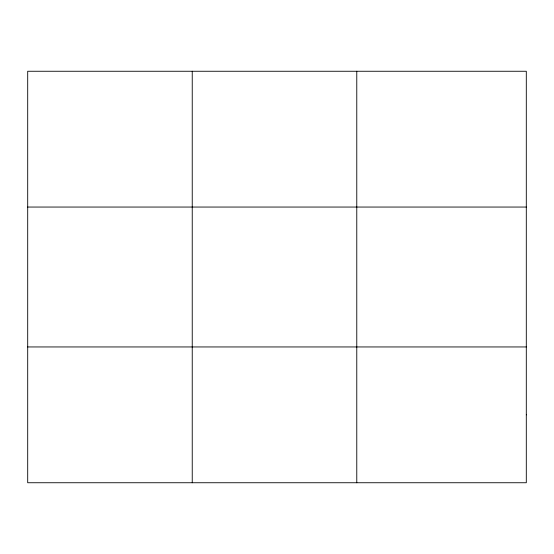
<?xml version="1.0" encoding="UTF-8"?>
<svg xmlns="http://www.w3.org/2000/svg" width="554" height="554" viewBox="0 0 554 554"><rect width="100%" height="100%" fill="white"/><g stroke="black" fill="none" stroke-linecap="round" stroke-linejoin="round"><path stroke-width="0.83" d="M192.238 482.742L192.238 71.258M356.776 482.742L356.776 71.258M27.7 207.051L526.3 207.051M27.7 346.949L526.3 346.949M526.3 414.849L526.3 482.742L27.7 482.742L27.7 71.258L526.3 71.258L526.3 414.849"/></g></svg>
